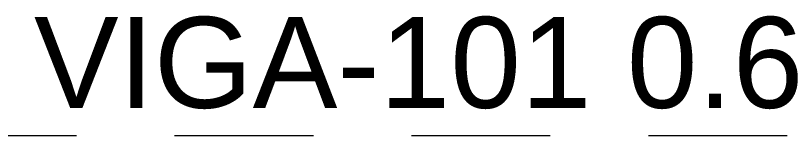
# Model space of a CAD drawing. Header units: inches. Extents: x -38 to 5698, y -33 to 92.
# Drawn here: x 301.873 to 302.665, y 16.9 to 17.022 of the extents above; entities that cross this region are included whole.
import ezdxf

# ---------------------------------------------------------------- set-up
doc = ezdxf.new("R2010")
doc.units = ezdxf.units.IN
doc.header["$MEASUREMENT"] = 0
doc.linetypes.add('Hidden Line', pattern=[0.195611, 0.141111, -0.0545])
doc.layers.add('08 _ STR _ EXT _ 09 Vigas', color=7, linetype='Continuous')
doc.layers.add('Notas - Etiquetas', color=251, linetype='Continuous')
doc.styles.add('Estilo_Generado_4', font='swisse.ttf')

msp = doc.modelspace()

# ---------------------------------------------------------------- linework, layer by layer
at = {"layer": '08 _ STR _ EXT _ 09 Vigas', "color": 251, "linetype": 'Hidden Line', "lineweight": 13}
msp.add_line((301.07002, 16.9), (307.57002, 16.9), dxfattribs=at)

# ---------------------------------------------------------------- texts
at = {"layer": 'Notas - Etiquetas', "color": 8, "linetype": 'Continuous', "lineweight": 13, "insert": (301.8913, 16.92666), "char_height": 0.0925, "attachment_point": 7, "style": 'Estilo_Generado_4'}
msp.add_mtext('\\A1;{\\pql;\\fSwis721 Ex BT|b0|i0|c0|p34;VIGA-101\\fSwis721 Ex BT|b0|i0|c0|p34; \\fSwis721 Ex BT|b0|i0|c0|p34;0.60\\fSwis721 Ex BT|b0|i0|c0|p34;x\\fSwis721 Ex BT|b0|i0|c0|p34;0.50\\fSwis721 Ex BT|b0|i0|c0|p34;m}', dxfattribs=at)

doc.saveas('drawing.dxf')
